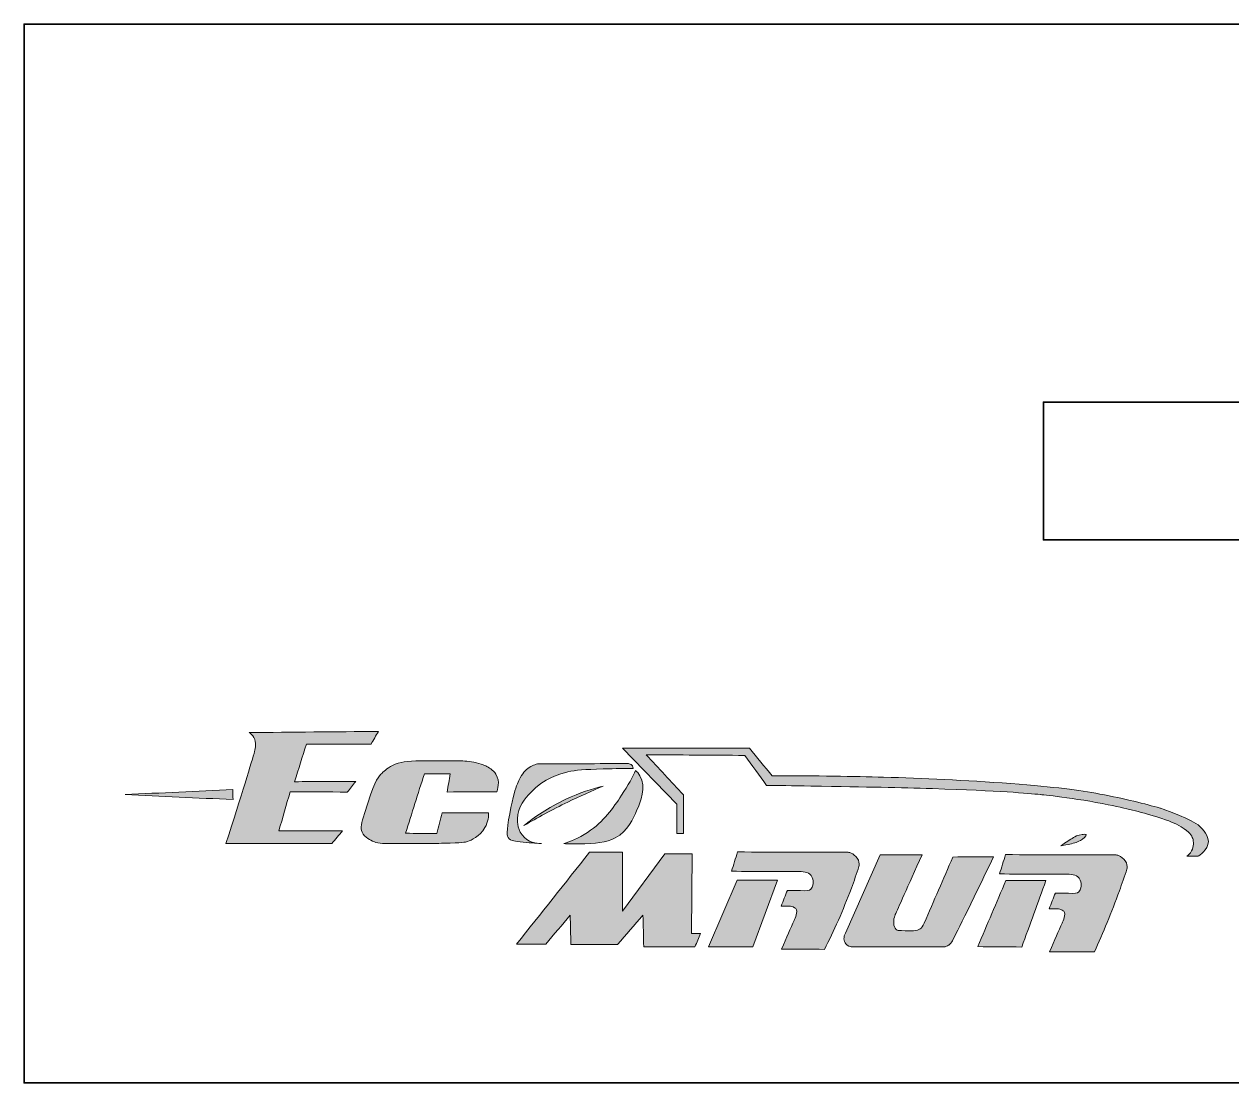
# Model space of a CAD drawing. Header units: centimetres. Extents: x 4.4 to 35.6, y -27.8 to -2.2.
# Drawn here: x 14.86 to 20.12, y -17.45 to -12.84 of the extents above; entities that cross this region are included whole.
import ezdxf

# ---------------------------------------------------------------- set-up
doc = ezdxf.new("R2010")
doc.units = ezdxf.units.CM
doc.header["$MEASUREMENT"] = 0
doc.layers.add('Camada 1', color=7, linetype='Continuous', lineweight=0)

msp = doc.modelspace()

# ---------------------------------------------------------------- hatches: boundary and pattern name
at = {"layer": 'Camada 1', "true_color": 0x1a1413, "transparency": 33554687}
h = msp.add_hatch(color=250, dxfattribs=at)
h.dxf.hatch_style = 2
edge = h.paths.add_edge_path()
edge.add_spline(control_points=[(15.8401, -15.9255), (15.8458, -15.9292), (15.8547, -15.9359), (15.861, -15.9468), (15.8736, -15.969), (15.8676, -15.9945), (15.8643, -16.0073), (15.8536, -16.0481), (15.8069, -16.2013), (15.7392, -16.4087), (15.8929, -16.4088), (16.0466, -16.4089), (16.2004, -16.409), (16.2159, -16.3905), (16.2314, -16.372), (16.247, -16.3535), (16.1547, -16.3534), (16.0624, -16.3533), (15.9701, -16.3532), (15.9863, -16.2967), (16.0024, -16.2403), (16.0186, -16.1838), (16.1016, -16.1841), (16.1846, -16.1843), (16.2677, -16.1845), (16.2799, -16.1693), (16.2922, -16.1541), (16.3044, -16.1389), (16.2157, -16.139), (16.1269, -16.1392), (16.0382, -16.1394), (16.0554, -16.0851), (16.0725, -16.0308), (16.0897, -15.9765), (16.1835, -15.9765), (16.2774, -15.9765), (16.3712, -15.9765), (16.3819, -15.9578), (16.3925, -15.9391), (16.4031, -15.9205), (16.2154, -15.9221), (16.0278, -15.9238), (15.8401, -15.9255)], knot_values=[0, 0, 0, 0, 1, 1, 1, 2, 2, 2, 3, 3, 3, 4, 4, 4, 5, 5, 5, 6, 6, 6, 7, 7, 7, 8, 8, 8, 9, 9, 9, 10, 10, 10, 11, 11, 11, 12, 12, 12, 13, 13, 13, 14, 14, 14, 14], degree=3, periodic=0)
h = msp.add_hatch(color=250, dxfattribs=at)
h.dxf.hatch_style = 2
edge = h.paths.add_edge_path()
edge.add_spline(control_points=[(17.7307, -16.1969), (17.7307, -16.2529), (17.7307, -16.309), (17.7307, -16.3651), (17.7307, -16.3651), (17.7023, -16.3651), (17.7023, -16.3651), (17.7023, -16.3651), (17.7023, -16.2374), (17.7023, -16.2374), (17.7023, -16.2374), (17.4659, -15.9933), (17.4659, -15.9933), (17.4659, -15.9933), (18.0183, -15.9933), (18.0183, -15.9933), (18.0514, -16.0336), (18.0844, -16.0739), (18.1174, -16.1142), (18.3109, -16.1133), (18.4756, -16.1162), (18.6025, -16.1198), (18.7738, -16.1246), (18.9548, -16.1327), (19.1563, -16.1479), (19.3544, -16.1629), (19.4493, -16.1755), (19.5444, -16.1931), (19.6533, -16.2133), (19.7429, -16.2365), (19.8058, -16.2545), (19.8058, -16.2545), (19.8361, -16.2627), (19.9184, -16.2988), (19.9499, -16.3127), (19.9771, -16.3259), (19.9979, -16.3545), (20.006, -16.3656), (20.0164, -16.3803), (20.0161, -16.4), (20.0157, -16.4381), (19.976, -16.4616), (19.9718, -16.464), (19.9553, -16.464), (19.9389, -16.464), (19.9225, -16.464), (19.9279, -16.4602), (19.9368, -16.453), (19.9434, -16.4409), (19.9542, -16.421), (19.9522, -16.3998), (19.9479, -16.3864), (19.9441, -16.3747), (19.9355, -16.3593), (19.8979, -16.3363), (19.8713, -16.3201), (19.8461, -16.3098), (19.7967, -16.2943), (19.7544, -16.281), (19.7181, -16.2714), (19.6865, -16.2636), (19.6755, -16.2609), (19.6296, -16.2496), (19.5807, -16.2397), (19.4361, -16.2104), (19.2852, -16.1954), (19.2852, -16.1954), (19.2307, -16.1899), (19.1103, -16.179), (18.8153, -16.1696), (18.67, -16.165), (18.5418, -16.1628), (18.2855, -16.1585), (18.2053, -16.1572), (18.1388, -16.1562), (18.093, -16.1555), (18.0614, -16.112), (18.0299, -16.0684), (17.9983, -16.0249), (17.8551, -16.024), (17.7119, -16.0231), (17.5687, -16.0223), (17.6227, -16.0805), (17.6767, -16.1387), (17.7307, -16.1969)], knot_values=[0, 0, 0, 0, 1, 1, 1, 2, 2, 2, 3, 3, 3, 4, 4, 4, 5, 5, 5, 6, 6, 6, 7, 7, 7, 8, 8, 8, 9, 9, 9, 10, 10, 10, 11, 11, 11, 12, 12, 12, 13, 13, 13, 14, 14, 14, 15, 15, 15, 16, 16, 16, 17, 17, 17, 18, 18, 18, 19, 19, 19, 20, 20, 20, 21, 21, 21, 22, 22, 22, 23, 23, 23, 24, 24, 24, 25, 25, 25, 26, 26, 26, 27, 27, 27, 28, 28, 28, 28], degree=3, periodic=0)
h = msp.add_hatch(color=250, dxfattribs=at)
h.dxf.hatch_style = 2
edge = h.paths.add_edge_path()
edge.add_spline(control_points=[(16.7025, -16.1844), (16.7745, -16.1841), (16.8466, -16.1838), (16.9186, -16.1836), (16.9211, -16.1768), (16.9345, -16.1386), (16.9148, -16.107), (16.9029, -16.0877), (16.8824, -16.0771), (16.8707, -16.0711), (16.864, -16.0676), (16.8552, -16.0637), (16.8408, -16.0596), (16.8106, -16.0509), (16.785, -16.0494), (16.7609, -16.0486), (16.7256, -16.0475), (16.7097, -16.0485), (16.6656, -16.0488), (16.6067, -16.0492), (16.6147, -16.0476), (16.5872, -16.0486), (16.5275, -16.0506), (16.497, -16.052), (16.4643, -16.0685), (16.4395, -16.0812), (16.4241, -16.0969), (16.4141, -16.1074), (16.3977, -16.1245), (16.3848, -16.1436), (16.3423, -16.2782), (16.3287, -16.3211), (16.3235, -16.3397), (16.3327, -16.3596), (16.3439, -16.3837), (16.3688, -16.3943), (16.383, -16.4003), (16.4077, -16.4108), (16.424, -16.4094), (16.4952, -16.4087), (16.5269, -16.4084), (16.5586, -16.4086), (16.5903, -16.4085), (16.6399, -16.4082), (16.6573, -16.4082), (16.6882, -16.4076), (16.7698, -16.4061), (16.7806, -16.4034), (16.7911, -16.3996), (16.8065, -16.3939), (16.8448, -16.3793), (16.8672, -16.3394), (16.8818, -16.3135), (16.8832, -16.2883), (16.883, -16.2749), (16.8155, -16.2749), (16.7481, -16.2749), (16.6806, -16.2749), (16.6729, -16.3049), (16.6652, -16.3348), (16.6574, -16.3647), (16.612, -16.3646), (16.5665, -16.3644), (16.5211, -16.3642), (16.5485, -16.2778), (16.5759, -16.1913), (16.6033, -16.1049), (16.6408, -16.105), (16.6784, -16.1051), (16.716, -16.1052), (16.7115, -16.1316), (16.707, -16.158), (16.7025, -16.1844)], knot_values=[0, 0, 0, 0, 1, 1, 1, 2, 2, 2, 3, 3, 3, 4, 4, 4, 5, 5, 5, 6, 6, 6, 7, 7, 7, 8, 8, 8, 9, 9, 9, 10, 10, 10, 11, 11, 11, 12, 12, 12, 13, 13, 13, 14, 14, 14, 15, 15, 15, 16, 16, 16, 17, 17, 17, 18, 18, 18, 19, 19, 19, 20, 20, 20, 21, 21, 21, 22, 22, 22, 23, 23, 23, 24, 24, 24, 24], degree=3, periodic=0)
h = msp.add_hatch(color=250, dxfattribs=at)
h.dxf.hatch_style = 2
edge = h.paths.add_edge_path()
edge.add_spline(control_points=[(17.1132, -16.4087), (17.1049, -16.4091), (17.0679, -16.4097), (17.0388, -16.3823), (17.0079, -16.3534), (17.0079, -16.3141), (17.008, -16.3017), (17.0082, -16.2483), (17.0432, -16.2108), (17.0651, -16.1873), (17.1236, -16.1248), (17.1957, -16.1052), (17.2272, -16.0971), (17.2622, -16.0881), (17.3019, -16.0867), (17.3811, -16.0839), (17.4355, -16.082), (17.4808, -16.0821), (17.5127, -16.0825), (17.5127, -16.0812), (17.5121, -16.071), (17.5036, -16.0649), (17.4979, -16.0608), (17.4919, -16.0607), (17.4898, -16.0608), (17.36, -16.061), (17.2301, -16.0611), (17.1003, -16.0612), (17.0883, -16.0637), (17.0706, -16.069), (17.0534, -16.0817), (17.038, -16.0932), (17.0249, -16.1092), (17.0085, -16.1486), (16.9988, -16.1719), (16.9898, -16.1991), (16.975, -16.279), (16.9601, -16.359), (16.9609, -16.3763), (16.9724, -16.3878), (16.9788, -16.3942), (16.9864, -16.3967), (17.0204, -16.401), (17.057, -16.4056), (17.0885, -16.4077), (17.1132, -16.4087)], knot_values=[0, 0, 0, 0, 1, 1, 1, 2, 2, 2, 3, 3, 3, 4, 4, 4, 5, 5, 5, 6, 6, 6, 7, 7, 7, 8, 8, 8, 9, 9, 9, 10, 10, 10, 11, 11, 11, 12, 12, 12, 13, 13, 13, 14, 14, 14, 15, 15, 15, 15], degree=3, periodic=0)
h = msp.add_hatch(color=250, dxfattribs=at)
h.dxf.hatch_style = 2
edge = h.paths.add_edge_path()
edge.add_spline(control_points=[(17.5231, -16.0908), (17.5109, -16.1167), (17.491, -16.1551), (17.4618, -16.1988), (17.4248, -16.2539), (17.3853, -16.313), (17.314, -16.3602), (17.2734, -16.3871), (17.2357, -16.4014), (17.2109, -16.4092), (17.2262, -16.4102), (17.2485, -16.411), (17.2753, -16.4102), (17.3508, -16.4081), (17.3934, -16.4069), (17.4345, -16.3841), (17.4898, -16.3534), (17.5127, -16.3001), (17.5288, -16.2625), (17.5434, -16.2285), (17.5711, -16.1639), (17.5416, -16.1134), (17.5354, -16.1028), (17.5282, -16.0954), (17.5231, -16.0908)], knot_values=[0, 0, 0, 0, 1, 1, 1, 2, 2, 2, 3, 3, 3, 4, 4, 4, 5, 5, 5, 6, 6, 6, 7, 7, 7, 8, 8, 8, 8], degree=3, periodic=0)
h = msp.add_hatch(color=250, dxfattribs=at)
h.dxf.hatch_style = 2
edge = h.paths.add_edge_path()
edge.add_spline(control_points=[(15.7697, -16.1734), (15.7699, -16.188), (15.77, -16.2027), (15.7702, -16.2174), (15.6135, -16.2102), (15.4568, -16.203), (15.3001, -16.1957), (15.4566, -16.1883), (15.6131, -16.1808), (15.7697, -16.1734)], knot_values=[0, 0, 0, 0, 1, 1, 1, 2, 2, 2, 3, 3, 3, 3], degree=3, periodic=0)
h = msp.add_hatch(color=250, dxfattribs=at)
h.dxf.hatch_style = 2
edge = h.paths.add_edge_path()
edge.add_spline(control_points=[(17.381, -16.159), (17.3317, -16.1796), (17.2804, -16.2026), (17.2276, -16.2283), (17.1587, -16.2619), (17.0951, -16.2964), (17.0366, -16.3307), (17.081, -16.2945), (17.1418, -16.2522), (17.2196, -16.2158), (17.2793, -16.188), (17.3346, -16.1704), (17.381, -16.159)], knot_values=[0, 0, 0, 0, 1, 1, 1, 2, 2, 2, 3, 3, 3, 4, 4, 4, 4], degree=3, periodic=0)
h = msp.add_hatch(color=250, dxfattribs=at)
h.dxf.hatch_style = 2
edge = h.paths.add_edge_path()
edge.add_spline(control_points=[(19.3746, -16.4188), (19.3956, -16.4032), (19.4142, -16.3914), (19.4286, -16.3829), (19.4341, -16.3797), (19.4478, -16.3719), (19.4667, -16.3695), (19.4724, -16.3687), (19.4833, -16.3673), (19.4849, -16.371), (19.487, -16.376), (19.4712, -16.3882), (19.459, -16.3952), (19.4426, -16.4047), (19.4275, -16.4082), (19.4053, -16.4131), (19.3925, -16.4159), (19.3819, -16.4177), (19.3746, -16.4188)], knot_values=[0, 0, 0, 0, 1, 1, 1, 2, 2, 2, 3, 3, 3, 4, 4, 4, 5, 5, 5, 6, 6, 6, 6], degree=3, periodic=0)
h = msp.add_hatch(color=250, dxfattribs=at)
h.dxf.hatch_style = 2
edge = h.paths.add_edge_path()
edge.add_spline(control_points=[(17.0044, -16.8471), (17.047, -16.847), (17.0895, -16.8469), (17.1321, -16.8468), (17.1675, -16.8047), (17.2029, -16.7626), (17.2383, -16.7206), (17.2392, -16.763), (17.2402, -16.8055), (17.2412, -16.8479), (17.3091, -16.8479), (17.3769, -16.8479), (17.4447, -16.8479), (17.4814, -16.8055), (17.518, -16.763), (17.5546, -16.7206), (17.5559, -16.7664), (17.5571, -16.8123), (17.5584, -16.8581), (17.6327, -16.8581), (17.7069, -16.8581), (17.7812, -16.8581), (17.7894, -16.8388), (17.7976, -16.8195), (17.8058, -16.8002), (17.8058, -16.8002), (17.7664, -16.8002), (17.7664, -16.8002), (17.7664, -16.8002), (17.7695, -16.4531), (17.7695, -16.4531), (17.7695, -16.4531), (17.6497, -16.4531), (17.6497, -16.4531), (17.6497, -16.4531), (17.4659, -16.7031), (17.4659, -16.7031), (17.4659, -16.7031), (17.4659, -16.447), (17.4659, -16.447), (17.4659, -16.447), (17.3223, -16.447), (17.3223, -16.447), (17.2163, -16.5804), (17.1104, -16.7138), (17.0044, -16.8471)], knot_values=[0, 0, 0, 0, 1, 1, 1, 2, 2, 2, 3, 3, 3, 4, 4, 4, 5, 5, 5, 6, 6, 6, 7, 7, 7, 8, 8, 8, 9, 9, 9, 10, 10, 10, 11, 11, 11, 12, 12, 12, 13, 13, 13, 14, 14, 14, 15, 15, 15, 15], degree=3, periodic=0)
h = msp.add_hatch(color=250, dxfattribs=at)
h.dxf.hatch_style = 2
edge = h.paths.add_edge_path()
edge.add_spline(control_points=[(18.1836, -16.6126), (18.1745, -16.6353), (18.1654, -16.6581), (18.1563, -16.6808), (18.1597, -16.6809), (18.1687, -16.6811), (18.1813, -16.6814), (18.1944, -16.6817), (18.2011, -16.6819), (18.2081, -16.6848), (18.2107, -16.6859), (18.2166, -16.6883), (18.22, -16.6922), (18.231, -16.7047), (18.2175, -16.7339), (18.2132, -16.7433), (18.1979, -16.7765), (18.1802, -16.8175), (18.1586, -16.8684), (18.2208, -16.8687), (18.2829, -16.8691), (18.345, -16.8695), (18.3861, -16.7892), (18.426, -16.7006), (18.4621, -16.6035), (18.474, -16.5715), (18.485, -16.54), (18.4951, -16.5091), (18.4962, -16.5031), (18.497, -16.4929), (18.4928, -16.4819), (18.4825, -16.4542), (18.4513, -16.4472), (18.4485, -16.4466), (18.2878, -16.4462), (18.1272, -16.4459), (17.9665, -16.4455), (17.9578, -16.4735), (17.9491, -16.5016), (17.9403, -16.5296), (17.9976, -16.53), (18.0548, -16.5304), (18.112, -16.5307), (18.1393, -16.5305), (18.1768, -16.5304), (18.2257, -16.5307), (18.2508, -16.5309), (18.2744, -16.5314), (18.2866, -16.5474), (18.2948, -16.5582), (18.2954, -16.5729), (18.2955, -16.5763), (18.2956, -16.5822), (18.2959, -16.5978), (18.2862, -16.6073), (18.2782, -16.6151), (18.2678, -16.6145), (18.2405, -16.6137), (18.2281, -16.6134), (18.2085, -16.6129), (18.1836, -16.6126)], knot_values=[0, 0, 0, 0, 1, 1, 1, 2, 2, 2, 3, 3, 3, 4, 4, 4, 5, 5, 5, 6, 6, 6, 7, 7, 7, 8, 8, 8, 9, 9, 9, 10, 10, 10, 11, 11, 11, 12, 12, 12, 13, 13, 13, 14, 14, 14, 15, 15, 15, 16, 16, 16, 17, 17, 17, 18, 18, 18, 19, 19, 19, 20, 20, 20, 20], degree=3, periodic=0)
h = msp.add_hatch(color=250, dxfattribs=at)
h.dxf.hatch_style = 2
edge = h.paths.add_edge_path()
edge.add_spline(control_points=[(18.7698, -16.4576), (18.7082, -16.5951), (18.6635, -16.6954), (18.6531, -16.7183), (18.6527, -16.7193), (18.6494, -16.7266), (18.6477, -16.7369), (18.6471, -16.7409), (18.6422, -16.771), (18.6576, -16.7831), (18.6627, -16.7871), (18.668, -16.7876), (18.6804, -16.788), (18.7256, -16.7896), (18.7484, -16.7902), (18.7613, -16.7803), (18.7664, -16.7763), (18.774, -16.769), (18.7795, -16.7552), (18.821, -16.6593), (18.8625, -16.5634), (18.904, -16.4675), (18.9631, -16.4672), (19.0222, -16.4669), (19.0813, -16.4667), (18.9815, -16.6732), (18.9074, -16.8238), (18.8994, -16.8365), (18.8934, -16.8461), (18.885, -16.8517), (18.885, -16.8517), (18.8792, -16.8555), (18.8736, -16.8573), (18.8699, -16.8581), (18.7335, -16.8581), (18.597, -16.8581), (18.4606, -16.8581), (18.4566, -16.8575), (18.4457, -16.855), (18.4379, -16.8456), (18.4279, -16.8335), (18.4271, -16.8147), (18.4364, -16.7986), (18.4364, -16.7986), (18.5879, -16.4576), (18.5879, -16.4576), (18.5879, -16.4576), (18.7698, -16.4576), (18.7698, -16.4576)], knot_values=[0, 0, 0, 0, 1, 1, 1, 2, 2, 2, 3, 3, 3, 4, 4, 4, 5, 5, 5, 6, 6, 6, 7, 7, 7, 8, 8, 8, 9, 9, 9, 10, 10, 10, 11, 11, 11, 12, 12, 12, 13, 13, 13, 14, 14, 14, 15, 15, 15, 16, 16, 16, 16], degree=3, periodic=0)
h = msp.add_hatch(color=250, dxfattribs=at)
h.dxf.hatch_style = 2
edge = h.paths.add_edge_path()
edge.add_spline(control_points=[(19.3502, -16.6242), (19.3411, -16.6469), (19.332, -16.6697), (19.323, -16.6924), (19.3263, -16.6925), (19.3353, -16.6927), (19.348, -16.693), (19.361, -16.6933), (19.3677, -16.6935), (19.3747, -16.6964), (19.3773, -16.6975), (19.3832, -16.6999), (19.3866, -16.7038), (19.3977, -16.7163), (19.3841, -16.7455), (19.3798, -16.7549), (19.3646, -16.7881), (19.3469, -16.8291), (19.3252, -16.88), (19.3902, -16.8801), (19.4551, -16.8803), (19.5201, -16.8805), (19.5579, -16.7976), (19.5945, -16.7091), (19.6287, -16.6151), (19.6404, -16.5833), (19.6513, -16.5518), (19.6617, -16.5208), (19.6628, -16.5147), (19.6636, -16.5045), (19.6594, -16.4935), (19.6491, -16.4658), (19.6179, -16.4588), (19.6151, -16.4582), (19.4544, -16.4579), (19.2938, -16.4575), (19.1331, -16.4571), (19.1244, -16.4851), (19.1157, -16.5132), (19.107, -16.5412), (19.1642, -16.5416), (19.2214, -16.542), (19.2786, -16.5424), (19.306, -16.5421), (19.3434, -16.542), (19.3923, -16.5424), (19.4174, -16.5425), (19.441, -16.543), (19.4532, -16.559), (19.4614, -16.5698), (19.462, -16.5845), (19.4621, -16.5879), (19.4622, -16.5938), (19.4625, -16.6094), (19.4528, -16.6189), (19.4448, -16.6267), (19.4344, -16.6261), (19.4071, -16.6253), (19.3947, -16.625), (19.3751, -16.6245), (19.3502, -16.6242)], knot_values=[0, 0, 0, 0, 1, 1, 1, 2, 2, 2, 3, 3, 3, 4, 4, 4, 5, 5, 5, 6, 6, 6, 7, 7, 7, 8, 8, 8, 9, 9, 9, 10, 10, 10, 11, 11, 11, 12, 12, 12, 13, 13, 13, 14, 14, 14, 15, 15, 15, 16, 16, 16, 17, 17, 17, 18, 18, 18, 19, 19, 19, 20, 20, 20, 20], degree=3, periodic=0)
h = msp.add_hatch(color=250, dxfattribs=at)
h.dxf.hatch_style = 2
h.paths.add_polyline_path([(18.1404, -16.5682), (18.0336, -16.8581), (17.8403, -16.8581), (17.9654, -16.5682)])
h = msp.add_hatch(color=250, dxfattribs=at)
h.dxf.hatch_style = 2
edge = h.paths.add_edge_path()
edge.add_spline(control_points=[(19.3094, -16.5698), (19.2743, -16.6663), (19.2391, -16.7628), (19.204, -16.8594), (19.1401, -16.8588), (19.0761, -16.8582), (19.0121, -16.8577), (19.0531, -16.7617), (19.0941, -16.6657), (19.1351, -16.5698), (19.1932, -16.5698), (19.2513, -16.5698), (19.3094, -16.5698)], knot_values=[0, 0, 0, 0, 1, 1, 1, 2, 2, 2, 3, 3, 3, 4, 4, 4, 4], degree=3, periodic=0)

# ---------------------------------------------------------------- linework, layer by layer
at = {"layer": 'Camada 1', "color": 250, "lineweight": 35, "true_color": 0x1d1d1b}
for points in [[(24.9354, -17.4509), (14.861, -17.4509), (14.861, -12.8408), (24.9354, -12.8408)], [(23.4663, -15.0866), (19.2983, -15.0866), (19.2983, -14.4866), (23.4663, -14.4866)]]:
    msp.add_lwpolyline(points, close=True, dxfattribs=at)
at = {"layer": 'Camada 1'}
msp.add_lwpolyline([(18.1404, -16.5682), (18.0336, -16.8581), (17.8403, -16.8581), (17.9654, -16.5682)], close=True, dxfattribs=at)
for points, knots in [([(15.8401, -15.9255), (15.8458, -15.9292), (15.8547, -15.9359), (15.861, -15.9468), (15.8736, -15.969), (15.8676, -15.9945), (15.8643, -16.0073), (15.8536, -16.0481), (15.8069, -16.2013), (15.7392, -16.4087), (15.8929, -16.4088), (16.0466, -16.4089), (16.2004, -16.409), (16.2159, -16.3905), (16.2314, -16.372), (16.247, -16.3535), (16.1547, -16.3534), (16.0624, -16.3533), (15.9701, -16.3532), (15.9863, -16.2967), (16.0024, -16.2403), (16.0186, -16.1838), (16.1016, -16.1841), (16.1846, -16.1843), (16.2677, -16.1845), (16.2799, -16.1693), (16.2922, -16.1541), (16.3044, -16.1389), (16.2157, -16.139), (16.1269, -16.1392), (16.0382, -16.1394), (16.0554, -16.0851), (16.0725, -16.0308), (16.0897, -15.9765), (16.1835, -15.9765), (16.2774, -15.9765), (16.3712, -15.9765), (16.3819, -15.9578), (16.3925, -15.9391), (16.4031, -15.9205), (16.2154, -15.9221), (16.0278, -15.9238), (15.8401, -15.9255)], [0, 0, 0, 0, 1, 1, 1, 2, 2, 2, 3, 3, 3, 4, 4, 4, 5, 5, 5, 6, 6, 6, 7, 7, 7, 8, 8, 8, 9, 9, 9, 10, 10, 10, 11, 11, 11, 12, 12, 12, 13, 13, 13, 14, 14, 14, 14]), ([(17.7307, -16.1969), (17.7307, -16.2529), (17.7307, -16.309), (17.7307, -16.3651), (17.7307, -16.3651), (17.7023, -16.3651), (17.7023, -16.3651), (17.7023, -16.3651), (17.7023, -16.2374), (17.7023, -16.2374), (17.7023, -16.2374), (17.4659, -15.9933), (17.4659, -15.9933), (17.4659, -15.9933), (18.0183, -15.9933), (18.0183, -15.9933), (18.0514, -16.0336), (18.0844, -16.0739), (18.1174, -16.1142), (18.3109, -16.1133), (18.4756, -16.1162), (18.6025, -16.1198), (18.7738, -16.1246), (18.9548, -16.1327), (19.1563, -16.1479), (19.3544, -16.1629), (19.4493, -16.1755), (19.5444, -16.1931), (19.6533, -16.2133), (19.7429, -16.2365), (19.8058, -16.2545), (19.8058, -16.2545), (19.8361, -16.2627), (19.9184, -16.2988), (19.9499, -16.3127), (19.9771, -16.3259), (19.9979, -16.3545), (20.006, -16.3656), (20.0164, -16.3803), (20.0161, -16.4), (20.0157, -16.4381), (19.976, -16.4616), (19.9718, -16.464), (19.9553, -16.464), (19.9389, -16.464), (19.9225, -16.464), (19.9279, -16.4602), (19.9368, -16.453), (19.9434, -16.4409), (19.9542, -16.421), (19.9522, -16.3998), (19.9479, -16.3864), (19.9441, -16.3747), (19.9355, -16.3593), (19.8979, -16.3363), (19.8713, -16.3201), (19.8461, -16.3098), (19.7967, -16.2943), (19.7544, -16.281), (19.7181, -16.2714), (19.6865, -16.2636), (19.6755, -16.2609), (19.6296, -16.2496), (19.5807, -16.2397), (19.4361, -16.2104), (19.2852, -16.1954), (19.2852, -16.1954), (19.2307, -16.1899), (19.1103, -16.179), (18.8153, -16.1696), (18.67, -16.165), (18.5418, -16.1628), (18.2855, -16.1585), (18.2053, -16.1572), (18.1388, -16.1562), (18.093, -16.1555), (18.0614, -16.112), (18.0299, -16.0684), (17.9983, -16.0249), (17.8551, -16.024), (17.7119, -16.0231), (17.5687, -16.0223), (17.6227, -16.0805), (17.6767, -16.1387), (17.7307, -16.1969)], [0, 0, 0, 0, 1, 1, 1, 2, 2, 2, 3, 3, 3, 4, 4, 4, 5, 5, 5, 6, 6, 6, 7, 7, 7, 8, 8, 8, 9, 9, 9, 10, 10, 10, 11, 11, 11, 12, 12, 12, 13, 13, 13, 14, 14, 14, 15, 15, 15, 16, 16, 16, 17, 17, 17, 18, 18, 18, 19, 19, 19, 20, 20, 20, 21, 21, 21, 22, 22, 22, 23, 23, 23, 24, 24, 24, 25, 25, 25, 26, 26, 26, 27, 27, 27, 28, 28, 28, 28]), ([(16.7025, -16.1844), (16.7745, -16.1841), (16.8466, -16.1838), (16.9186, -16.1836), (16.9211, -16.1768), (16.9345, -16.1386), (16.9148, -16.107), (16.9029, -16.0877), (16.8824, -16.0771), (16.8707, -16.0711), (16.864, -16.0676), (16.8552, -16.0637), (16.8408, -16.0596), (16.8106, -16.0509), (16.785, -16.0494), (16.7609, -16.0486), (16.7256, -16.0475), (16.7097, -16.0485), (16.6656, -16.0488), (16.6067, -16.0492), (16.6147, -16.0476), (16.5872, -16.0486), (16.5275, -16.0506), (16.497, -16.052), (16.4643, -16.0685), (16.4395, -16.0812), (16.4241, -16.0969), (16.4141, -16.1074), (16.3977, -16.1245), (16.3848, -16.1436), (16.3423, -16.2782), (16.3287, -16.3211), (16.3235, -16.3397), (16.3327, -16.3596), (16.3439, -16.3837), (16.3688, -16.3943), (16.383, -16.4003), (16.4077, -16.4108), (16.424, -16.4094), (16.4952, -16.4087), (16.5269, -16.4084), (16.5586, -16.4086), (16.5903, -16.4085), (16.6399, -16.4082), (16.6573, -16.4082), (16.6882, -16.4076), (16.7698, -16.4061), (16.7806, -16.4034), (16.7911, -16.3996), (16.8065, -16.3939), (16.8448, -16.3793), (16.8672, -16.3394), (16.8818, -16.3135), (16.8832, -16.2883), (16.883, -16.2749), (16.8155, -16.2749), (16.7481, -16.2749), (16.6806, -16.2749), (16.6729, -16.3049), (16.6652, -16.3348), (16.6574, -16.3647), (16.612, -16.3646), (16.5665, -16.3644), (16.5211, -16.3642), (16.5485, -16.2778), (16.5759, -16.1913), (16.6033, -16.1049), (16.6408, -16.105), (16.6784, -16.1051), (16.716, -16.1052), (16.7115, -16.1316), (16.707, -16.158), (16.7025, -16.1844)], [0, 0, 0, 0, 1, 1, 1, 2, 2, 2, 3, 3, 3, 4, 4, 4, 5, 5, 5, 6, 6, 6, 7, 7, 7, 8, 8, 8, 9, 9, 9, 10, 10, 10, 11, 11, 11, 12, 12, 12, 13, 13, 13, 14, 14, 14, 15, 15, 15, 16, 16, 16, 17, 17, 17, 18, 18, 18, 19, 19, 19, 20, 20, 20, 21, 21, 21, 22, 22, 22, 23, 23, 23, 24, 24, 24, 24]), ([(17.1132, -16.4087), (17.1049, -16.4091), (17.0679, -16.4097), (17.0388, -16.3823), (17.0079, -16.3534), (17.0079, -16.3141), (17.008, -16.3017), (17.0082, -16.2483), (17.0432, -16.2108), (17.0651, -16.1873), (17.1236, -16.1248), (17.1957, -16.1052), (17.2272, -16.0971), (17.2622, -16.0881), (17.3019, -16.0867), (17.3811, -16.0839), (17.4355, -16.082), (17.4808, -16.0821), (17.5127, -16.0825), (17.5127, -16.0812), (17.5121, -16.071), (17.5036, -16.0649), (17.4979, -16.0608), (17.4919, -16.0607), (17.4898, -16.0608), (17.36, -16.061), (17.2301, -16.0611), (17.1003, -16.0612), (17.0883, -16.0637), (17.0706, -16.069), (17.0534, -16.0817), (17.038, -16.0932), (17.0249, -16.1092), (17.0085, -16.1486), (16.9988, -16.1719), (16.9898, -16.1991), (16.975, -16.279), (16.9601, -16.359), (16.9609, -16.3763), (16.9724, -16.3878), (16.9788, -16.3942), (16.9864, -16.3967), (17.0204, -16.401), (17.057, -16.4056), (17.0885, -16.4077), (17.1132, -16.4087)], [0, 0, 0, 0, 1, 1, 1, 2, 2, 2, 3, 3, 3, 4, 4, 4, 5, 5, 5, 6, 6, 6, 7, 7, 7, 8, 8, 8, 9, 9, 9, 10, 10, 10, 11, 11, 11, 12, 12, 12, 13, 13, 13, 14, 14, 14, 15, 15, 15, 15]), ([(17.5231, -16.0908), (17.5109, -16.1167), (17.491, -16.1551), (17.4618, -16.1988), (17.4248, -16.2539), (17.3853, -16.313), (17.314, -16.3602), (17.2734, -16.3871), (17.2357, -16.4014), (17.2109, -16.4092), (17.2262, -16.4102), (17.2485, -16.411), (17.2753, -16.4102), (17.3508, -16.4081), (17.3934, -16.4069), (17.4345, -16.3841), (17.4898, -16.3534), (17.5127, -16.3001), (17.5288, -16.2625), (17.5434, -16.2285), (17.5711, -16.1639), (17.5416, -16.1134), (17.5354, -16.1028), (17.5282, -16.0954), (17.5231, -16.0908)], [0, 0, 0, 0, 1, 1, 1, 2, 2, 2, 3, 3, 3, 4, 4, 4, 5, 5, 5, 6, 6, 6, 7, 7, 7, 8, 8, 8, 8]), ([(15.7697, -16.1734), (15.7699, -16.188), (15.77, -16.2027), (15.7702, -16.2174), (15.6135, -16.2102), (15.4568, -16.203), (15.3001, -16.1957), (15.4566, -16.1883), (15.6131, -16.1808), (15.7697, -16.1734)], [0, 0, 0, 0, 1, 1, 1, 2, 2, 2, 3, 3, 3, 3]), ([(17.381, -16.159), (17.3317, -16.1796), (17.2804, -16.2026), (17.2276, -16.2283), (17.1587, -16.2619), (17.0951, -16.2964), (17.0366, -16.3307), (17.081, -16.2945), (17.1418, -16.2522), (17.2196, -16.2158), (17.2793, -16.188), (17.3346, -16.1704), (17.381, -16.159)], [0, 0, 0, 0, 1, 1, 1, 2, 2, 2, 3, 3, 3, 4, 4, 4, 4]), ([(19.3746, -16.4188), (19.3956, -16.4032), (19.4142, -16.3914), (19.4286, -16.3829), (19.4341, -16.3797), (19.4478, -16.3719), (19.4667, -16.3695), (19.4724, -16.3687), (19.4833, -16.3673), (19.4849, -16.371), (19.487, -16.376), (19.4712, -16.3882), (19.459, -16.3952), (19.4426, -16.4047), (19.4275, -16.4082), (19.4053, -16.4131), (19.3925, -16.4159), (19.3819, -16.4177), (19.3746, -16.4188)], [0, 0, 0, 0, 1, 1, 1, 2, 2, 2, 3, 3, 3, 4, 4, 4, 5, 5, 5, 6, 6, 6, 6]), ([(17.0044, -16.8471), (17.047, -16.847), (17.0895, -16.8469), (17.1321, -16.8468), (17.1675, -16.8047), (17.2029, -16.7626), (17.2383, -16.7206), (17.2392, -16.763), (17.2402, -16.8055), (17.2412, -16.8479), (17.3091, -16.8479), (17.3769, -16.8479), (17.4447, -16.8479), (17.4814, -16.8055), (17.518, -16.763), (17.5546, -16.7206), (17.5559, -16.7664), (17.5571, -16.8123), (17.5584, -16.8581), (17.6327, -16.8581), (17.7069, -16.8581), (17.7812, -16.8581), (17.7894, -16.8388), (17.7976, -16.8195), (17.8058, -16.8002), (17.8058, -16.8002), (17.7664, -16.8002), (17.7664, -16.8002), (17.7664, -16.8002), (17.7695, -16.4531), (17.7695, -16.4531), (17.7695, -16.4531), (17.6497, -16.4531), (17.6497, -16.4531), (17.6497, -16.4531), (17.4659, -16.7031), (17.4659, -16.7031), (17.4659, -16.7031), (17.4659, -16.447), (17.4659, -16.447), (17.4659, -16.447), (17.3223, -16.447), (17.3223, -16.447), (17.2163, -16.5804), (17.1104, -16.7138), (17.0044, -16.8471)], [0, 0, 0, 0, 1, 1, 1, 2, 2, 2, 3, 3, 3, 4, 4, 4, 5, 5, 5, 6, 6, 6, 7, 7, 7, 8, 8, 8, 9, 9, 9, 10, 10, 10, 11, 11, 11, 12, 12, 12, 13, 13, 13, 14, 14, 14, 15, 15, 15, 15]), ([(18.1836, -16.6126), (18.1745, -16.6353), (18.1654, -16.6581), (18.1563, -16.6808), (18.1597, -16.6809), (18.1687, -16.6811), (18.1813, -16.6814), (18.1944, -16.6817), (18.2011, -16.6819), (18.2081, -16.6848), (18.2107, -16.6859), (18.2166, -16.6883), (18.22, -16.6922), (18.231, -16.7047), (18.2175, -16.7339), (18.2132, -16.7433), (18.1979, -16.7765), (18.1802, -16.8175), (18.1586, -16.8684), (18.2208, -16.8687), (18.2829, -16.8691), (18.345, -16.8695), (18.3861, -16.7892), (18.426, -16.7006), (18.4621, -16.6035), (18.474, -16.5715), (18.485, -16.54), (18.4951, -16.5091), (18.4962, -16.5031), (18.497, -16.4929), (18.4928, -16.4819), (18.4825, -16.4542), (18.4513, -16.4472), (18.4485, -16.4466), (18.2878, -16.4462), (18.1272, -16.4459), (17.9665, -16.4455), (17.9578, -16.4735), (17.9491, -16.5016), (17.9403, -16.5296), (17.9976, -16.53), (18.0548, -16.5304), (18.112, -16.5307), (18.1393, -16.5305), (18.1768, -16.5304), (18.2257, -16.5307), (18.2508, -16.5309), (18.2744, -16.5314), (18.2866, -16.5474), (18.2948, -16.5582), (18.2954, -16.5729), (18.2955, -16.5763), (18.2956, -16.5822), (18.2959, -16.5978), (18.2862, -16.6073), (18.2782, -16.6151), (18.2678, -16.6145), (18.2405, -16.6137), (18.2281, -16.6134), (18.2085, -16.6129), (18.1836, -16.6126)], [0, 0, 0, 0, 1, 1, 1, 2, 2, 2, 3, 3, 3, 4, 4, 4, 5, 5, 5, 6, 6, 6, 7, 7, 7, 8, 8, 8, 9, 9, 9, 10, 10, 10, 11, 11, 11, 12, 12, 12, 13, 13, 13, 14, 14, 14, 15, 15, 15, 16, 16, 16, 17, 17, 17, 18, 18, 18, 19, 19, 19, 20, 20, 20, 20]), ([(18.7698, -16.4576), (18.7082, -16.5951), (18.6635, -16.6954), (18.6531, -16.7183), (18.6527, -16.7193), (18.6494, -16.7266), (18.6477, -16.7369), (18.6471, -16.7409), (18.6422, -16.771), (18.6576, -16.7831), (18.6627, -16.7871), (18.668, -16.7876), (18.6804, -16.788), (18.7256, -16.7896), (18.7484, -16.7902), (18.7613, -16.7803), (18.7664, -16.7763), (18.774, -16.769), (18.7795, -16.7552), (18.821, -16.6593), (18.8625, -16.5634), (18.904, -16.4675), (18.9631, -16.4672), (19.0222, -16.4669), (19.0813, -16.4667), (18.9815, -16.6732), (18.9074, -16.8238), (18.8994, -16.8365), (18.8934, -16.8461), (18.885, -16.8517), (18.885, -16.8517), (18.8792, -16.8555), (18.8736, -16.8573), (18.8699, -16.8581), (18.7335, -16.8581), (18.597, -16.8581), (18.4606, -16.8581), (18.4566, -16.8575), (18.4457, -16.855), (18.4379, -16.8456), (18.4279, -16.8335), (18.4271, -16.8147), (18.4364, -16.7986), (18.4364, -16.7986), (18.5879, -16.4576), (18.5879, -16.4576), (18.5879, -16.4576), (18.7698, -16.4576), (18.7698, -16.4576)], [0, 0, 0, 0, 1, 1, 1, 2, 2, 2, 3, 3, 3, 4, 4, 4, 5, 5, 5, 6, 6, 6, 7, 7, 7, 8, 8, 8, 9, 9, 9, 10, 10, 10, 11, 11, 11, 12, 12, 12, 13, 13, 13, 14, 14, 14, 15, 15, 15, 16, 16, 16, 16]), ([(19.3502, -16.6242), (19.3411, -16.6469), (19.332, -16.6697), (19.323, -16.6924), (19.3263, -16.6925), (19.3353, -16.6927), (19.348, -16.693), (19.361, -16.6933), (19.3677, -16.6935), (19.3747, -16.6964), (19.3773, -16.6975), (19.3832, -16.6999), (19.3866, -16.7038), (19.3977, -16.7163), (19.3841, -16.7455), (19.3798, -16.7549), (19.3646, -16.7881), (19.3469, -16.8291), (19.3252, -16.88), (19.3902, -16.8801), (19.4551, -16.8803), (19.5201, -16.8805), (19.5579, -16.7976), (19.5945, -16.7091), (19.6287, -16.6151), (19.6404, -16.5833), (19.6513, -16.5518), (19.6617, -16.5208), (19.6628, -16.5147), (19.6636, -16.5045), (19.6594, -16.4935), (19.6491, -16.4658), (19.6179, -16.4588), (19.6151, -16.4582), (19.4544, -16.4579), (19.2938, -16.4575), (19.1331, -16.4571), (19.1244, -16.4851), (19.1157, -16.5132), (19.107, -16.5412), (19.1642, -16.5416), (19.2214, -16.542), (19.2786, -16.5424), (19.306, -16.5421), (19.3434, -16.542), (19.3923, -16.5424), (19.4174, -16.5425), (19.441, -16.543), (19.4532, -16.559), (19.4614, -16.5698), (19.462, -16.5845), (19.4621, -16.5879), (19.4622, -16.5938), (19.4625, -16.6094), (19.4528, -16.6189), (19.4448, -16.6267), (19.4344, -16.6261), (19.4071, -16.6253), (19.3947, -16.625), (19.3751, -16.6245), (19.3502, -16.6242)], [0, 0, 0, 0, 1, 1, 1, 2, 2, 2, 3, 3, 3, 4, 4, 4, 5, 5, 5, 6, 6, 6, 7, 7, 7, 8, 8, 8, 9, 9, 9, 10, 10, 10, 11, 11, 11, 12, 12, 12, 13, 13, 13, 14, 14, 14, 15, 15, 15, 16, 16, 16, 17, 17, 17, 18, 18, 18, 19, 19, 19, 20, 20, 20, 20]), ([(19.3094, -16.5698), (19.2743, -16.6663), (19.2391, -16.7628), (19.204, -16.8594), (19.1401, -16.8588), (19.0761, -16.8582), (19.0121, -16.8577), (19.0531, -16.7617), (19.0941, -16.6657), (19.1351, -16.5698), (19.1932, -16.5698), (19.2513, -16.5698), (19.3094, -16.5698)], [0, 0, 0, 0, 1, 1, 1, 2, 2, 2, 3, 3, 3, 4, 4, 4, 4])]:
    msp.add_open_spline(points, degree=3, knots=knots, dxfattribs=at)

doc.saveas('drawing.dxf')
